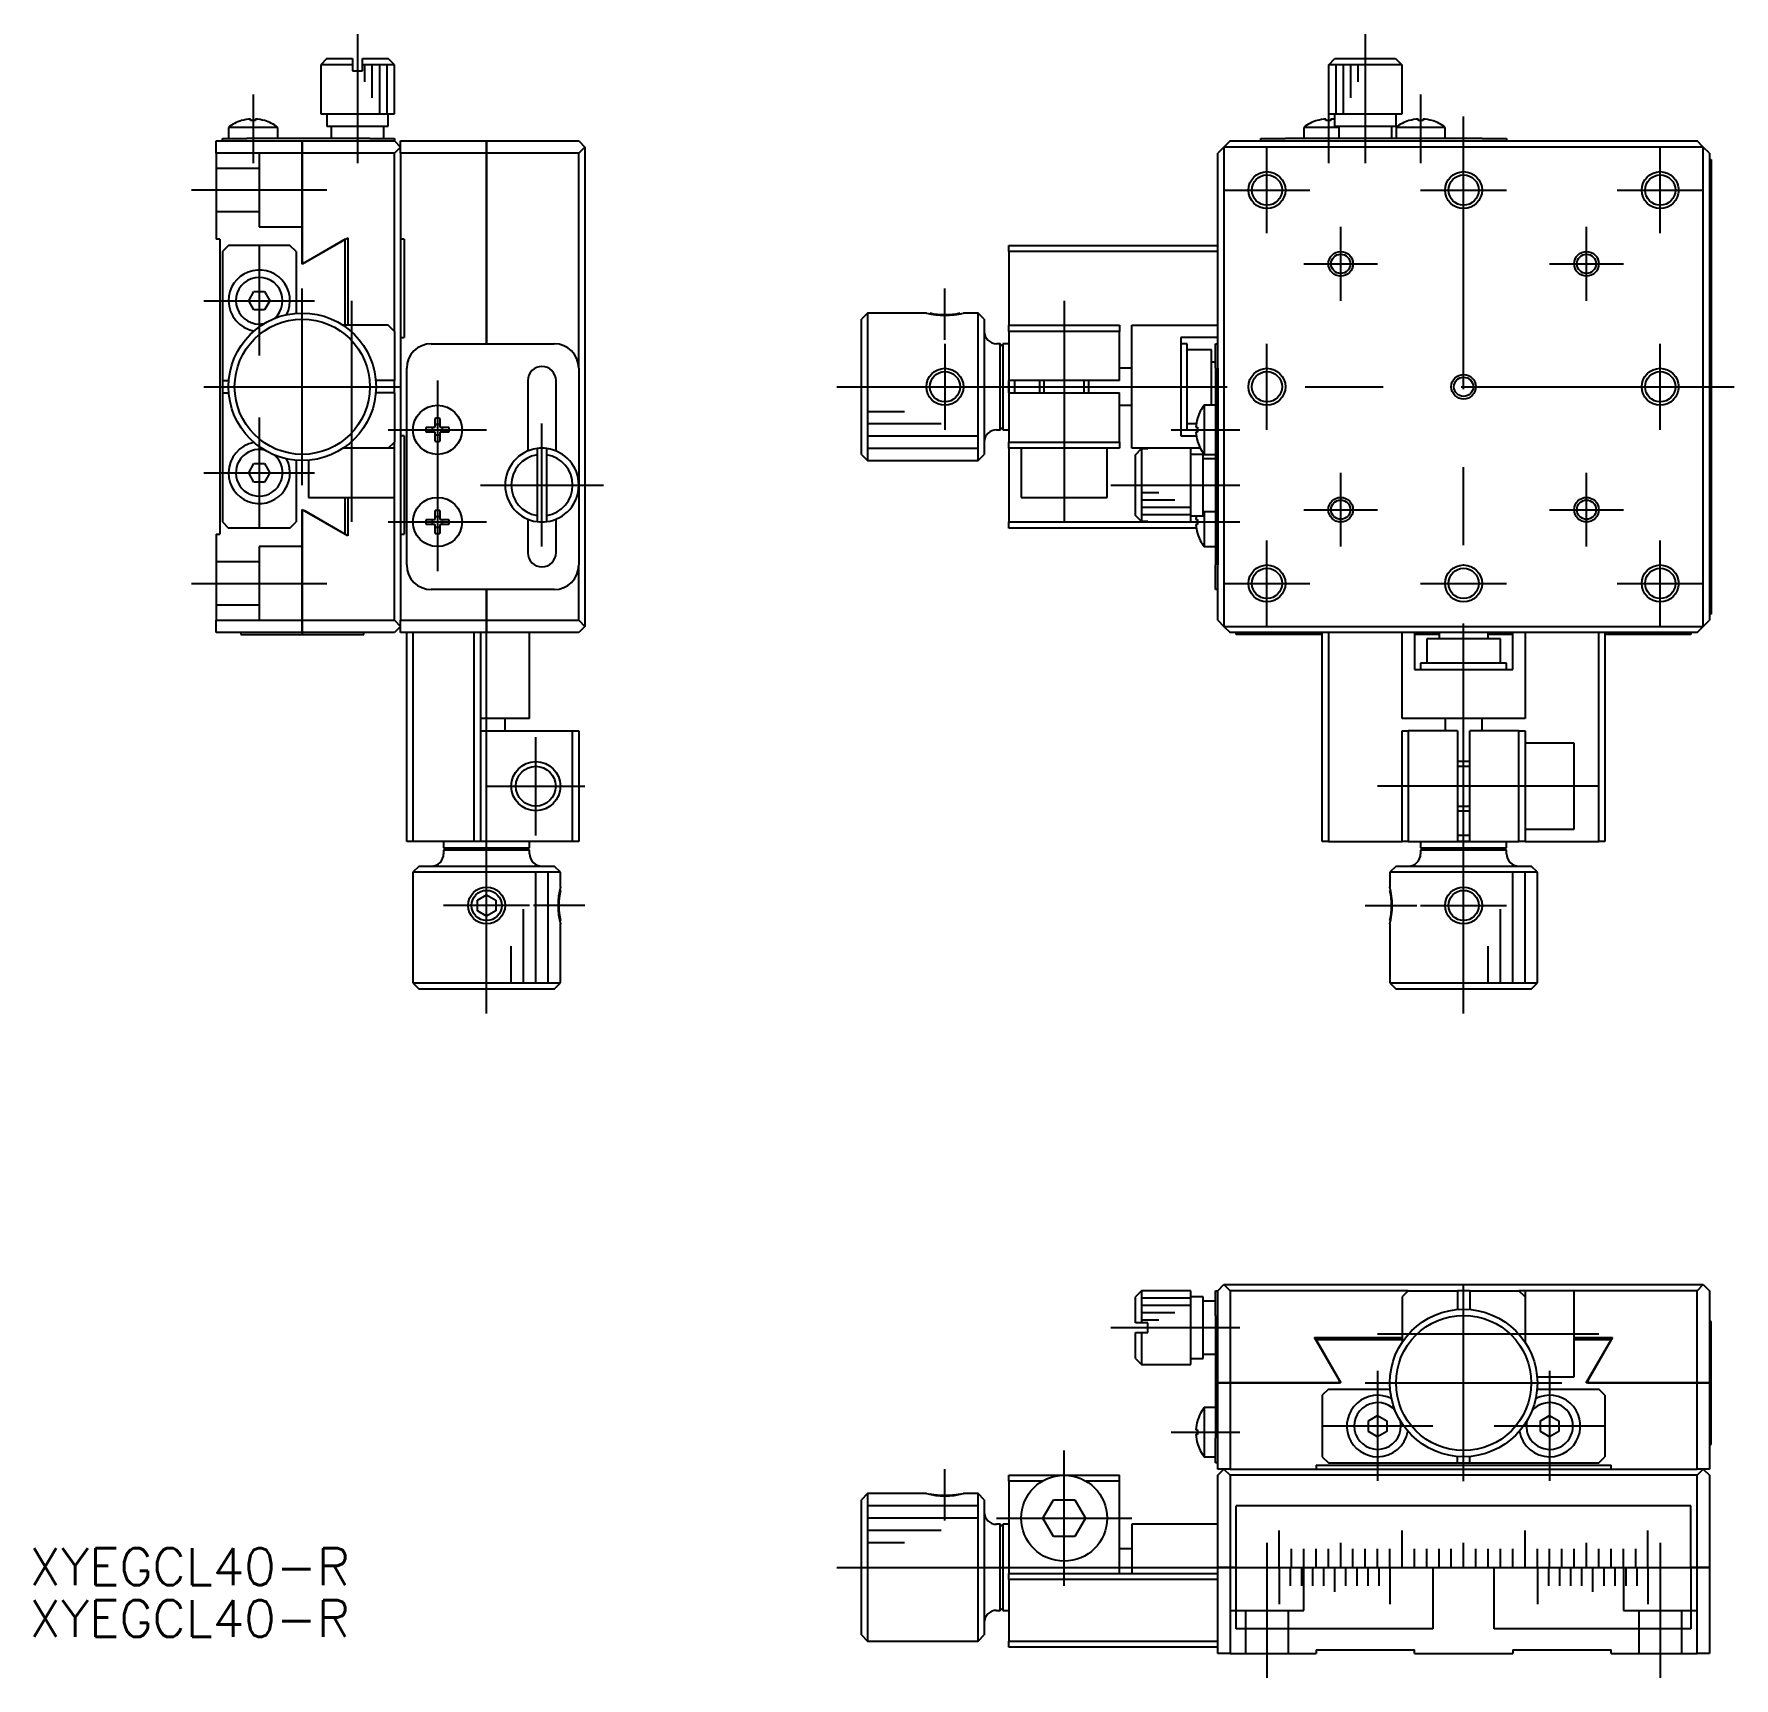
# Model space of a CAD drawing. Header units: millimetres. Extents: x -116 to 197, y -105 to 101.
# Drawn here: x -116.3 to 22, y -105.1 to 28.7 of the extents above; entities that cross this region are included whole.
import ezdxf

# ---------------------------------------------------------------- set-up
doc = ezdxf.new("R2010")
doc.units = ezdxf.units.MM
doc.linetypes.add('CENTER', pattern=[50.8, 31.75, -6.35, 6.35, -6.35])
doc.linetypes.add('DASHED', pattern=[19.05, 12.7, -6.35])
doc.layers.add('CENTER', color=1, linetype='CENTER')
doc.styles.get("Standard").update_dxf_attribs({"font": 'txt.shx', "height": 3, "bigfont": 'bigfont.shx'})

msp = doc.modelspace()

# ---------------------------------------------------------------- linework, layer by layer
at = {"color": 7, "linetype": 'Continuous', "lineweight": -3}
for p, q in [((-92.49, 26.7), (-92.99, 26.2)), ((-92.49, 26.7), (-90.39, 26.7)), ((-90.39, 26.7), (-90.39, 26.2)), ((-89.59, 26.7), (-87.49, 26.7)), ((-89.59, 26.2), (-89.59, 26.7)), ((-86.99, 26.2), (-87.49, 26.7)), ((-10.97, 26.2), (-10.47, 26.7)), ((-10.47, 26.7), (-5.53, 26.7)), ((-5.53, 26.7), (-5.03, 26.2)), ((-92.99, 26.2), (-92.99, 22.2)), ((-90.39, 26.2), (-92.99, 26.2)), ((-90.39, 26.2), (-90.39, 25.7)), ((-90.39, 25.7), (-89.59, 25.7)), ((-86.99, 26.2), (-89.59, 26.2)), ((-89.59, 25.7), (-89.59, 26.2)), ((-89.39, 24.8), (-89.39, 26.2)), ((-88.79, 23.5), (-88.79, 26.2)), ((-88.19, 22.2), (-88.19, 26.2)), ((-87.59, 22.2), (-87.59, 26.2)), ((-86.99, 22.2), (-86.99, 26.2)), ((-11, 25.7), (-11, 22.2)), ((-11, 25.7), (-10.97, 25.7)), ((-5.03, 26.2), (-10.97, 26.2)), ((-10.97, 25.7), (-10.97, 26.2)), ((-10.4, 26.2), (-10.4, 22.2)), ((-9.8, 26.2), (-9.8, 22.2)), ((-9.2, 26.2), (-9.2, 23.5)), ((-8.6, 26.2), (-8.6, 24.8)), ((-5.03, 26.2), (-5.03, 25.7)), ((-5.03, 25.7), (-5, 25.7)), ((-5, 22.2), (-5, 25.7)), ((-92.99, 22.2), (-86.99, 22.2)), ((-92.49, 22.2), (-92.49, 21.2)), ((-87.49, 21.2), (-87.49, 22.2)), ((-11, 22.2), (-5, 22.2)), ((-10.5, 22.2), (-10.5, 21.2)), ((-5.5, 21.2), (-5.5, 22.2)), ((-96.49, 21.1), (-100.49, 21.1)), ((-100.49, 21.1), (-100.49, 20.2)), ((-99.42, 21.66), (-99.44, 21.66)), ((-98.69, 21.66), (-98.69, 21.79)), ((-98.29, 21.66), (-98.69, 21.66)), ((-98.29, 21.79), (-98.29, 21.66)), ((-97.54, 21.66), (-97.56, 21.66)), ((-96.49, 20.2), (-96.49, 21.1)), ((-92.49, 21.2), (-87.49, 21.2)), ((-92.14, 21.2), (-92.14, 20.2)), ((-87.84, 20.2), (-87.84, 21.2)), ((-13, 21.1), (-13, 20.2)), ((-11, 21.1), (-13, 21.1)), ((-11.93, 21.66), (-11.95, 21.66)), ((-11.2, 21.66), (-11.2, 21.79)), ((-10.8, 21.66), (-11.2, 21.66)), ((-10.15, 21.1), (-11, 21.1)), ((-10.8, 21.79), (-10.8, 21.66)), ((-10.5, 21.2), (-5.5, 21.2)), ((-10.15, 21.2), (-10.15, 20.2)), ((-5.85, 20.2), (-5.85, 21.2)), ((-5.5, 21.1), (-5.5, 20.2)), ((-3.5, 21.1), (-5.5, 21.1)), ((-4.43, 21.66), (-4.45, 21.66)), ((-3.7, 21.66), (-3.7, 21.79)), ((-3.3, 21.66), (-3.7, 21.66)), ((-1.5, 21.1), (-3.5, 21.1)), ((-3.3, 21.79), (-3.3, 21.66)), ((-2.55, 21.66), (-2.57, 21.66)), ((-1.5, 20.2), (-1.5, 21.1)), ((-101.49, 20), (-94.49, 20)), ((-101.49, 19), (-101.49, 20)), ((-100.99, 20.2), (-98.99, 20.2)), ((-100.99, 20), (-100.99, 20.2)), ((-88.99, 20.2), (-98.99, 20.2)), ((-94.49, 20), (-86.99, 20)), ((-94.49, 19), (-94.49, 20)), ((-94.49, 20), (-94.49, 19)), ((-88.99, 20.2), (-86.99, 20.2)), ((-86.99, 20.2), (-86.99, 20)), ((-86.99, 20), (-86.49, 19.5)), ((-86.49, 19.5), (-86.99, 19)), ((-86.49, 20), (-79.49, 20)), ((-86.49, 19.5), (-86.49, 20)), ((-86.49, 19), (-86.49, 19.5)), ((-79.49, 20), (-71.99, 20)), ((-79.49, 19), (-79.49, 20)), ((-79.49, 20), (-79.49, 19)), ((-71.99, 20), (-71.49, 19.5)), ((-71.49, 19.5), (-71.99, 19)), ((-71.49, 19.5), (-71.49, -19.5)), ((-19.5, 19.5), (-20, 19)), ((-19, 20), (-19.5, 19.5)), ((-19.5, 19.5), (-19.5, -19.5)), ((19.5, 19.5), (-19.5, 19.5)), ((-19, 20), (19, 20)), ((-16.5, 20.2), (-14.5, 20.2)), ((-16.5, 20), (-16.5, 20.2)), ((1.5, 20.2), (-14.5, 20.2)), ((1.5, 20.2), (3.5, 20.2)), ((3.5, 20.2), (3.5, 20)), ((19.5, 19.5), (19, 20)), ((19.5, -19.5), (19.5, 19.5)), ((20, 19), (19.5, 19.5)), ((-101.49, 19), (-101.49, 12)), ((-94.49, 19), (-101.49, 19)), ((-86.99, 19), (-94.49, 19)), ((-94.49, 19), (-94.49, 10.1)), ((-94.49, 10.1), (-94.49, 19)), ((-86.99, 4.5), (-86.99, 19)), ((-86.49, 19), (-86.49, 12)), ((-79.49, 19), (-86.49, 19)), ((-79.49, 3.5), (-79.49, 19)), ((-79.49, 19), (-79.49, 3.5)), ((-71.99, 19), (-79.49, 19)), ((-71.99, 1.5), (-71.99, 19)), ((-20, 1.5), (-20, 19)), ((20, 19), (20, -19)), ((20, 18.5), (20.15, 18.5)), ((20.15, 18.5), (20.15, -18.5)), ((-101.19, 12), (-101.49, 12)), ((-101.19, 12), (-101.19, -12)), ((-100.49, 11.5), (-100.99, 11)), ((-95.49, 11.5), (-100.49, 11.5)), ((-94.99, 11), (-95.49, 11.5)), ((-90.99, 12), (-94.49, 9.98)), ((-94.29, 10.1), (-90.79, 12.12)), ((-90.99, 5), (-90.99, 12)), ((-90.79, 12.12), (-90.79, 5)), ((-86.49, 12), (-86.49, 4)), ((-86.19, 12), (-86.49, 12)), ((-86.19, 12), (-86.19, 4)), ((-37, 11.5), (-20, 11.5)), ((-37, 11), (-37, 11.5)), ((-100.99, 11), (-100.99, 0.5)), ((-94.99, 11), (-94.99, 5.98)), ((-94.49, 10.1), (-94.29, 10.1)), ((-94.49, 9.98), (-94.49, 10.1)), ((-20, 11), (-37, 11)), ((-37, 11), (-37, 5)), ((-98.85, 7), (-98.42, 7.75)), ((-98.42, 6.25), (-98.85, 7)), ((-98.42, 7.75), (-97.55, 7.75)), ((-97.55, 7.75), (-97.12, 7)), ((-97.12, 7), (-97.55, 6.25)), ((-97.55, 6.25), (-98.42, 6.25)), ((-95.99, 5.81), (-95.99, 5.81)), ((-48.5, 6), (-49, 5.5)), ((-48.5, 6), (-48.5, -6)), ((-43.7, 6), (-48.5, 6)), ((-39.5, 6), (-40.7, 6)), ((-39.5, 0), (-39.5, 6)), ((-39, 5.5), (-39.5, 6)), ((-87.49, 5), (-91.17, 5)), ((-86.99, 4.5), (-87.49, 5)), ((-86.99, 4.5), (-86.99, 0.5)), ((-49, -5.5), (-49, 5.5)), ((-39, 5.5), (-39, 0)), ((-37, 5), (-28, 5)), ((-37, 4.5), (-37, 5)), ((-28, 4.5), (-37, 4.5)), ((-37, 4.5), (-37, 0.5)), ((-28, 5), (-28, 4.5)), ((-28, 0.5), (-28, 4.5)), ((-27, -5), (-27, 5)), ((-27, 5), (-20, 5)), ((-86.49, 4), (-86.49, -4)), ((-86.49, 4), (-86.19, 4)), ((-83.99, 3.5), (-73.99, 3.5)), ((-37.7, 3.5), (-38, 3.5)), ((-37.7, 0), (-37.7, 3.5)), ((-37.5, 3.3), (-37.7, 3.5)), ((-37.5, 3.5), (-37.5, 0)), ((-37, 3.5), (-37.5, 3.5)), ((-23, 4), (-23, 0)), ((-20, 4), (-23, 4)), ((-22.5, 3.5), (-23, 3.5)), ((-22.5, -3.5), (-22.5, 3.5)), ((-20.5, 3), (-22.5, 3)), ((-20.5, -1.5), (-20.5, 3)), ((-20.2, 1.5), (-20.2, 3.5)), ((-20.2, 3.5), (-20, 3.5)), ((-85.99, -14.5), (-85.99, 1.5)), ((-71.99, 1.5), (-71.99, -8)), ((-27, 1.5), (-28, 1.5)), ((-20.2, 2), (-20.5, 2)), ((-20.2, 1.5), (-20.2, -14.5)), ((-20, -14.5), (-20, 1.5)), ((-20, 1.5), (-20, -14.5)), ((-100.99, 0.5), (-100.47, 0.5)), ((-100.99, 0.5), (-100.99, -0.5)), ((-86.99, 0.5), (-88.51, 0.5)), ((-86.99, -0.5), (-86.99, 0.5)), ((-76.14, 0.5), (-76.14, -5.23)), ((-73.84, -5.23), (-73.84, 0.5)), ((-28, 0.5), (-37, 0.5)), ((-37, 0), (-37, 0.5)), ((-37, 0.5), (-37, 0)), ((-36.5, -0.5), (-36.5, 0.5)), ((-34.5, 0.5), (-34.5, -0.5)), ((-30.5, -0.5), (-30.5, 0.5)), ((-100.99, -0.5), (-100.99, -11)), ((-100.99, -0.5), (-100.47, -0.5)), ((-86.99, -0.5), (-88.51, -0.5)), ((-86.99, -0.5), (-86.99, -4.5)), ((-39.5, -6), (-39.5, 0)), ((-39, 0), (-39, -5.5)), ((-37.7, -3.5), (-37.7, 0)), ((-37.5, 0), (-37.5, -3.5)), ((-37, 0), (-37, -0.5)), ((-37, -0.5), (-37, 0)), ((-37, -0.5), (-28, -0.5)), ((-37, -0.5), (-37, -4.5)), ((-28, -4.5), (-28, -0.5)), ((-23, 0), (-23, -4)), ((-83.69, -3.3), (-83.69, -2.57)), ((-83.29, -2.57), (-83.29, -3.3)), ((-48.5, -2), (-45.5, -2)), ((-28, -1.5), (-27, -1.5)), ((-21.66, -2.55), (-21.66, -2.57)), ((-21.1, -1.5), (-21.1, -3.5)), ((-20.2, -1.5), (-21.1, -1.5)), ((-86.49, -4), (-86.49, -12)), ((-86.19, -4), (-86.49, -4)), ((-86.19, -4), (-86.19, -12)), ((-84.42, -3.3), (-83.69, -3.3)), ((-83.69, -3.7), (-84.42, -3.7)), ((-83.69, -4.43), (-83.69, -3.7)), ((-83.29, -3.3), (-82.56, -3.3)), ((-83.29, -3.7), (-83.29, -4.43)), ((-82.56, -3.7), (-83.29, -3.7)), ((-48.5, -3), (-42.5, -3)), ((-48.5, -4), (-39.5, -4)), ((-38, -3.5), (-37.7, -3.5)), ((-37.7, -3.5), (-37.5, -3.3)), ((-37.5, -3.5), (-37, -3.5)), ((-23, -3.5), (-22.5, -3.5)), ((-23, -4), (-21.75, -4)), ((-22.5, -3), (-21.75, -3)), ((-21.79, -3.3), (-21.66, -3.3)), ((-21.66, -3.7), (-21.79, -3.7)), ((-21.66, -3.3), (-21.66, -3.7)), ((-21.1, -3.5), (-21.1, -5.5)), ((-87.49, -5), (-91.17, -5)), ((-87.49, -5), (-86.99, -4.5)), ((-86.99, -5), (-87.49, -5)), ((-86.99, -5), (-86.99, -4.5)), ((-86.99, -9), (-86.99, -5)), ((-75.39, -5.03), (-75.39, -5.53)), ((-75.39, -5.53), (-75.39, -10.47)), ((-74.59, -5.53), (-74.59, -5.03)), ((-74.59, -10.47), (-74.59, -5.53)), ((-49, -5.5), (-48.5, -6)), ((-48.5, -5), (-39.5, -5)), ((-39.5, -6), (-39, -5.5)), ((-37, -4.5), (-28, -4.5)), ((-37, -5), (-37, -4.5)), ((-37, -5), (-37, -11)), ((-34.3, -5), (-37, -5)), ((-36, -5), (-36, -9)), ((-32.5, -5), (-34.3, -5)), ((-30.7, -5), (-32.5, -5)), ((-28, -5), (-30.7, -5)), ((-29, -9), (-29, -5)), ((-28, -4.5), (-28, -5)), ((-25.7, -5), (-27, -5)), ((-26.7, -5.53), (-26.2, -5.03)), ((-26.7, -10.47), (-26.7, -5.53)), ((-26.2, -5.03), (-26.2, -10.97)), ((-26.2, -5.03), (-25.7, -5.03)), ((-22.2, -5), (-25.7, -5)), ((-25.7, -5.03), (-25.7, -5)), ((-22.2, -11), (-22.2, -5)), ((-21.43, -5), (-22.2, -5)), ((-21.2, -5.5), (-22.2, -5.5)), ((-21.66, -4.43), (-21.66, -4.45)), ((-21.2, -10.5), (-21.2, -5.5)), ((-21.1, -5.5), (-20.2, -5.5)), ((-98.85, -7), (-98.42, -6.25)), ((-98.42, -6.25), (-97.55, -6.25)), ((-97.55, -6.25), (-97.12, -7)), ((-94.99, -5.98), (-94.99, -11)), ((-93.99, -5.98), (-93.99, -9)), ((-48.5, -6), (-39.5, -6)), ((-20.2, -5.85), (-21.2, -5.85)), ((-98.42, -7.75), (-98.85, -7)), ((-97.55, -7.75), (-98.42, -7.75)), ((-97.12, -7), (-97.55, -7.75)), ((-71.99, -8), (-71.99, -14.5)), ((-93.99, -9), (-86.99, -9)), ((-90.99, -12), (-90.99, -9)), ((-90.79, -9), (-90.79, -12.12)), ((-86.99, -19), (-86.99, -9)), ((-36, -9), (-32.5, -9)), ((-32.5, -9), (-29, -9)), ((-26.2, -8.6), (-24.8, -8.6)), ((-26.2, -9.2), (-23.5, -9.2)), ((-100.99, -11), (-100.49, -11.5)), ((-95.49, -11.5), (-94.99, -11)), ((-94.49, -9.98), (-90.99, -12)), ((-94.49, -10.1), (-94.49, -9.98)), ((-94.49, -10.1), (-94.49, -19)), ((-94.49, -19), (-94.49, -10.1)), ((-94.29, -10.1), (-94.49, -10.1)), ((-90.79, -12.12), (-94.29, -10.1)), ((-84.42, -10.8), (-83.69, -10.8)), ((-83.69, -10.8), (-83.69, -10.07)), ((-83.29, -10.07), (-83.29, -10.8)), ((-83.29, -10.8), (-82.56, -10.8)), ((-76.14, -10.77), (-76.14, -13.5)), ((-75.39, -10.47), (-75.39, -10.97)), ((-74.59, -10.97), (-74.59, -10.47)), ((-73.84, -13.5), (-73.84, -10.77)), ((-37, -11), (-25.7, -11)), ((-37, -11.5), (-37, -11)), ((-26.2, -10.97), (-26.7, -10.47)), ((-26.2, -9.8), (-22.2, -9.8)), ((-26.2, -10.4), (-22.2, -10.4)), ((-25.7, -10.97), (-26.2, -10.97)), ((-25.7, -11), (-25.7, -10.97)), ((-25.7, -11), (-22.2, -11)), ((-22.2, -10.5), (-21.2, -10.5)), ((-22.2, -11), (-21.66, -11)), ((-21.79, -10.8), (-21.66, -10.8)), ((-21.66, -10.8), (-21.66, -11.2)), ((-21.2, -10.15), (-20.2, -10.15)), ((-21.1, -10.15), (-21.1, -11)), ((-21.1, -11), (-21.1, -13)), ((-101.49, -12), (-101.49, -19)), ((-101.49, -12), (-101.19, -12)), ((-95.49, -11.5), (-100.49, -11.5)), ((-86.49, -12), (-86.49, -19)), ((-86.49, -12), (-86.19, -12)), ((-83.69, -11.2), (-84.42, -11.2)), ((-83.69, -11.93), (-83.69, -11.2)), ((-83.29, -11.2), (-83.29, -11.93)), ((-82.56, -11.2), (-83.29, -11.2)), ((-21.75, -11.5), (-37, -11.5)), ((-21.66, -11.2), (-21.79, -11.2)), ((-21.66, -11.93), (-21.66, -11.95)), ((-21.1, -13), (-20.2, -13)), ((-71.99, -19), (-71.99, -14.5)), ((-20.2, -16.5), (-20.2, -14.5)), ((-20, -19), (-20, -14.5)), ((-73.99, -16.5), (-83.99, -16.5)), ((-79.49, -16.5), (-79.49, -19)), ((-79.49, -19), (-79.49, -16.5)), ((-20, -16.5), (-20.2, -16.5)), ((-101.49, -20), (-101.49, -19)), ((-101.49, -19), (-94.49, -19)), ((-94.49, -19), (-86.99, -19)), ((-94.49, -20), (-94.49, -19)), ((-94.49, -19), (-94.49, -20)), ((-86.99, -19), (-86.49, -19.5)), ((-86.49, -19), (-79.49, -19)), ((-86.49, -19.5), (-86.49, -19)), ((-79.49, -19), (-71.99, -19)), ((-79.49, -20), (-79.49, -19)), ((-79.49, -19), (-79.49, -20)), ((-71.99, -19), (-71.49, -19.5)), ((-20, -19), (-19.5, -19.5)), ((19.5, -19.5), (20, -19)), ((20.15, -18.5), (20, -18.5)), ((-94.49, -20), (-101.49, -20)), ((-99.49, -20), (-99.49, -20.15)), ((-99.49, -20.15), (-94.49, -20.15)), ((-86.99, -20), (-94.49, -20)), ((-94.49, -20), (-94.49, -20.15)), ((-94.49, -20), (-94.49, -20.15)), ((-94.49, -20.15), (-89.49, -20.15)), ((-89.49, -20.15), (-89.49, -20)), ((-86.49, -19.5), (-86.99, -20)), ((-86.49, -20), (-86.49, -19.5)), ((-79.49, -20), (-86.49, -20)), ((-85.99, -37), (-85.99, -20)), ((-85.49, -20), (-85.49, -37)), ((-80.49, -37), (-80.49, -20)), ((-79.99, -20), (-79.99, -37)), ((-71.99, -20), (-79.49, -20)), ((-75.99, -27), (-75.99, -20)), ((-71.49, -19.5), (-71.99, -20)), ((-19.5, -19.5), (19.5, -19.5)), ((-19.5, -19.5), (-19, -20)), ((19, -20), (-19, -20)), ((-18.5, -20.15), (-18.5, -20)), ((-11.5, -20.15), (-18.5, -20.15)), ((-11.5, -37), (-11.5, -20)), ((-11, -20), (-11, -37)), ((-5, -27), (-5, -20)), ((-4, -20), (-4, -23)), ((-2, -20.15), (-4, -20.15)), ((3, -20.5), (-3, -20.5)), ((-3, -20.5), (-3, -22.5)), ((-2, -20), (-2, -20.5)), ((2, -20.5), (2, -20)), ((4, -20.15), (2, -20.15)), ((3, -22.5), (3, -20.5)), ((4, -23), (4, -20)), ((5, -20), (5, -27)), ((11, -37), (11, -20)), ((11.5, -20), (11.5, -37)), ((18.5, -20.15), (11.5, -20.15)), ((18.5, -20), (18.5, -20.15)), ((19, -20), (19.5, -19.5)), ((-4, -23), (0, -23)), ((3.5, -22.5), (-3.5, -22.5)), ((-3.5, -22.5), (-3.5, -23)), ((0, -23), (4, -23)), ((3.5, -23), (3.5, -22.5)), ((-75.99, -27), (-79.99, -27)), ((-77.99, -28), (-77.99, -27)), ((5, -27), (-5, -27)), ((-1.5, -27), (-1.5, -28)), ((1.5, -28), (1.5, -27)), ((-79.99, -28), (-72.49, -28)), ((-72.49, -37), (-72.49, -28)), ((-72.49, -28), (-71.99, -28)), ((-71.99, -28), (-71.99, -37)), ((-5, -37), (-5, -28)), ((-5, -28), (-4.5, -28)), ((-4.5, -28), (-4.5, -37)), ((-0.5, -28), (-4.5, -28)), ((-0.5, -28), (-0.5, -37)), ((0.5, -37), (0.5, -28)), ((4.5, -28), (0.5, -28)), ((4.5, -37), (4.5, -28)), ((4.5, -28), (5, -28)), ((5, -28), (5, -30.7)), ((9, -29), (5, -29)), ((9, -32.5), (9, -29)), ((0.5, -30.5), (-0.5, -30.5)), ((5, -30.7), (5, -32.5)), ((5, -32.5), (5, -34.3)), ((9, -36), (9, -32.5)), ((-0.5, -34.5), (0.5, -34.5)), ((5, -34.3), (5, -37)), ((-85.49, -37), (-85.99, -37)), ((-80.49, -37), (-85.49, -37)), ((-82.99, -37), (-82.99, -37.5)), ((-79.99, -37), (-80.49, -37)), ((-72.49, -37), (-79.99, -37)), ((-75.99, -37.5), (-75.99, -37)), ((-71.99, -37), (-72.49, -37)), ((-11, -37), (-11.5, -37)), ((-11, -37), (-5, -37)), ((-4.5, -37), (-5, -37)), ((-4.5, -37), (-0.5, -37)), ((-3.5, -37), (-3.5, -37.5)), ((0.5, -36.5), (-0.5, -36.5)), ((0, -37), (-0.5, -37)), ((-0.5, -37), (0, -37)), ((0, -37), (0.5, -37)), ((0.5, -37), (0, -37)), ((0.5, -37), (4.5, -37)), ((3.5, -37.5), (3.5, -37)), ((5, -37), (4.5, -37)), ((5, -36), (9, -36)), ((5, -37), (11, -37)), ((11.5, -37), (11, -37)), ((-82.99, -37.5), (-75.99, -37.5)), ((-82.79, -37.5), (-82.99, -37.7)), ((-75.99, -37.7), (-82.99, -37.7)), ((-82.99, -37.7), (-82.99, -38)), ((-82.79, -37.5), (-76.19, -37.5)), ((-75.99, -37.7), (-76.19, -37.5)), ((-75.99, -38), (-75.99, -37.7)), ((-3.5, -37.5), (0, -37.5)), ((-3.3, -37.5), (-3.5, -37.7)), ((0, -37.7), (-3.5, -37.7)), ((-3.5, -37.7), (-3.5, -38)), ((0, -37.5), (3.5, -37.5)), ((3.5, -37.7), (0, -37.7)), ((3.5, -37.7), (3.3, -37.5)), ((3.5, -38), (3.5, -37.7)), ((-84.99, -39), (-85.49, -39.5)), ((-85.49, -39.5), (-85.49, -48.5)), ((-73.49, -39.5), (-85.49, -39.5)), ((-84.99, -39), (-73.99, -39)), ((-75.49, -48.5), (-75.49, -39.5)), ((-74.49, -48.5), (-74.49, -39.5)), ((-73.49, -39.5), (-73.99, -39)), ((-73.49, -40.7), (-73.49, -39.5)), ((-5.5, -39), (-6, -39.5)), ((0, -39.5), (-6, -39.5)), ((-6, -39.5), (-6, -40.7)), ((-5.5, -39), (0, -39)), ((0, -39), (5.5, -39)), ((6, -39.5), (0, -39.5)), ((4, -48.5), (4, -39.5)), ((5, -48.5), (5, -39.5)), ((6, -39.5), (5.5, -39)), ((6, -48.5), (6, -39.5)), ((-80.24, -41.77), (-79.49, -41.33)), ((-79.49, -41.33), (-78.74, -41.77)), ((-80.24, -42.63), (-80.24, -41.77)), ((-79.49, -43.07), (-80.24, -42.63)), ((-78.74, -42.63), (-79.49, -43.07)), ((-78.74, -41.77), (-78.74, -42.63)), ((-76.49, -48.5), (-76.49, -42.5)), ((3, -48.5), (3, -42.5)), ((-73.49, -48.5), (-73.49, -43.7)), ((-6, -43.7), (-6, -48.5)), ((-77.49, -48.5), (-77.49, -45.5)), ((2, -48.5), (2, -45.5)), ((-85.49, -48.5), (-73.49, -48.5)), ((-85.49, -48.5), (-84.99, -49)), ((-73.99, -49), (-84.99, -49)), ((-73.99, -49), (-73.49, -48.5)), ((-6, -48.5), (6, -48.5)), ((-6, -48.5), (-5.5, -49)), ((5.5, -49), (-5.5, -49)), ((5.5, -49), (6, -48.5)), ((-20, -73.55), (-19.5, -73.05)), ((-19.5, -73.05), (19.5, -73.05)), ((-19.5, -73.05), (-19, -73.55)), ((19, -73.55), (19.5, -73.05)), ((19.5, -73.05), (20, -73.55)), ((-26.2, -73.55), (-26.7, -74.05)), ((-26.7, -76.15), (-26.7, -74.05)), ((-26.2, -73.55), (-26.2, -76.15)), ((-22.2, -73.55), (-26.2, -73.55)), ((-22.2, -74.15), (-26.2, -74.15)), ((-22.2, -79.55), (-22.2, -73.55)), ((-21.2, -74.05), (-22.2, -74.05)), ((-21.2, -79.05), (-21.2, -74.05)), ((-20.2, -74.4), (-21.2, -74.4)), ((-20.2, -75.55), (-20.2, -73.55)), ((-20.2, -73.55), (-20, -73.55)), ((-20, -81.05), (-20, -73.55)), ((-4.5, -73.55), (-19, -73.55)), ((-19, -73.55), (-19, -81.05)), ((-4.5, -73.55), (-5, -74.05)), ((-5, -74.05), (-5, -77.74)), ((-4.5, -73.55), (-0.5, -73.55)), ((0.5, -73.55), (-0.5, -73.55)), ((-0.5, -73.55), (-0.5, -75.07)), ((0.5, -73.55), (0.5, -75.07)), ((0.5, -73.55), (4.5, -73.55)), ((5, -73.55), (4.5, -73.55)), ((5, -74.05), (4.5, -73.55)), ((9, -73.55), (5, -73.55)), ((5, -73.55), (5, -74.05)), ((5, -74.05), (5, -77.74)), ((19, -73.55), (9, -73.55)), ((9, -80.55), (9, -73.55)), ((19, -81.05), (19, -73.55)), ((20, -73.55), (20, -81.05)), ((-22.2, -74.75), (-26.2, -74.75)), ((-23.5, -75.35), (-26.2, -75.35)), ((-24.8, -75.95), (-26.2, -75.95)), ((-20.2, -75.55), (-20.2, -85.55)), ((20.15, -76.05), (20, -76.05)), ((20.15, -81.05), (20.15, -76.05)), ((-26.2, -76.15), (-26.7, -76.15)), ((-26.7, -79.05), (-26.7, -76.95)), ((-26.7, -76.95), (-26.2, -76.95)), ((-25.7, -76.15), (-26.2, -76.15)), ((-26.2, -76.95), (-26.2, -79.55)), ((-26.2, -76.95), (-25.7, -76.95)), ((-25.7, -76.95), (-25.7, -76.15)), ((-10.1, -80.85), (-12.12, -77.35)), ((-12.12, -77.35), (-5, -77.35)), ((9, -77.35), (12.12, -77.35)), ((12.12, -77.35), (10.1, -80.85)), ((-21.2, -78.7), (-20.2, -78.7)), ((-5, -77.55), (-12, -77.55)), ((-12, -77.55), (-9.98, -81.05)), ((12, -77.55), (9, -77.55)), ((9.98, -81.05), (12, -77.55)), ((-26.7, -79.05), (-26.2, -79.55)), ((-26.2, -79.55), (-22.2, -79.55)), ((-22.2, -79.05), (-21.2, -79.05)), ((-20, -88.05), (-20, -81.05)), ((-19, -81.05), (-20, -81.05)), ((-20, -81.05), (-19, -81.05)), ((-19, -81.05), (-10.1, -81.05)), ((-10.1, -81.05), (-19, -81.05)), ((-19, -81.05), (-19, -88.05)), ((-11, -81.55), (-11.5, -82.05)), ((-11, -81.55), (-5.98, -81.55)), ((-10.1, -81.05), (-10.1, -80.85)), ((-9.98, -81.05), (-10.1, -81.05)), ((5.98, -80.55), (9, -80.55)), ((5.98, -81.55), (11, -81.55)), ((10.1, -81.05), (9.98, -81.05)), ((10.1, -80.85), (10.1, -81.05)), ((10.1, -81.05), (19, -81.05)), ((19, -81.05), (10.1, -81.05)), ((11.5, -82.05), (11, -81.55)), ((19, -88.05), (19, -81.05)), ((20, -81.05), (19, -81.05)), ((19, -81.05), (20, -81.05)), ((20, -81.05), (20, -88.05)), ((20, -81.05), (20.15, -81.05)), ((20, -81.05), (20.15, -81.05)), ((20.15, -86.05), (20.15, -81.05)), ((-11.5, -82.05), (-11.5, -87.05)), ((11.5, -82.05), (11.5, -87.05)), ((-21.66, -84.1), (-21.66, -84.12)), ((-21.1, -83.05), (-21.1, -87.05)), ((-20.2, -83.05), (-21.1, -83.05)), ((-7.75, -84.12), (-7, -83.69)), ((-7.75, -84.99), (-7.75, -84.12)), ((-7, -83.69), (-6.25, -84.12)), ((-6.25, -84.12), (-6.25, -84.99)), ((6.25, -84.12), (7, -83.69)), ((6.25, -84.99), (6.25, -84.12)), ((7, -83.69), (7.75, -84.12)), ((7.75, -84.12), (7.75, -84.99)), ((-21.79, -84.85), (-21.66, -84.85)), ((-21.66, -85.25), (-21.79, -85.25)), ((-21.66, -84.85), (-21.66, -85.25)), ((-20.2, -87.55), (-20.2, -85.55)), ((-7, -85.42), (-7.75, -84.99)), ((-6.25, -84.99), (-7, -85.42)), ((7, -85.42), (6.25, -84.99)), ((7.75, -84.99), (7, -85.42)), ((-21.66, -85.98), (-21.66, -86)), ((-21.1, -87.05), (-20.2, -87.05)), ((-11.5, -87.05), (-11, -87.55)), ((-0.5, -87.55), (-0.5, -87.03)), ((0.5, -87.55), (0.5, -87.03)), ((11, -87.55), (11.5, -87.05)), ((20, -86.05), (20.15, -86.05)), ((-20, -87.55), (-20.2, -87.55)), ((-20, -88.55), (-19.5, -88.05)), ((-19.5, -88.05), (-20, -88.05)), ((-19.5, -88.05), (-19, -88.55)), ((-19, -88.05), (-19.5, -88.05)), ((-19, -88.05), (-12, -88.05)), ((-12, -87.75), (12, -87.75)), ((-12, -87.75), (-12, -88.05)), ((-12, -88.05), (12, -88.05)), ((-11, -87.55), (-0.5, -87.55)), ((-0.5, -87.55), (0.5, -87.55)), ((0.5, -87.55), (11, -87.55)), ((12, -88.05), (12, -87.75)), ((12, -88.05), (19, -88.05)), ((19, -88.55), (19.5, -88.05)), ((19.5, -88.05), (19, -88.05)), ((19.5, -88.05), (20, -88.55)), ((20, -88.05), (19.5, -88.05)), ((-37, -89.05), (-37, -88.55)), ((-37, -88.55), (-32.5, -88.55)), ((-37, -89.05), (-37, -96.55)), ((-34.3, -89.05), (-37, -89.05)), ((-32.5, -88.55), (-28, -88.55)), ((-28, -89.05), (-30.7, -89.05)), ((-28, -96.55), (-28, -88.55)), ((-20, -96.05), (-20, -88.55)), ((19, -88.55), (-19, -88.55)), ((-19, -88.55), (-19, -96.05)), ((19, -96.05), (19, -88.55)), ((20, -88.55), (20, -96.05)), ((-48.5, -90.05), (-49, -90.55)), ((-49, -101.55), (-49, -90.55)), ((-48.5, -90.05), (-48.5, -102.05)), ((-43.7, -90.05), (-48.5, -90.05)), ((-39.5, -91.05), (-48.5, -91.05)), ((-39.5, -90.05), (-40.7, -90.05)), ((-39.5, -102.05), (-39.5, -90.05)), ((-39, -90.55), (-39.5, -90.05)), ((-39, -90.55), (-39, -101.55)), ((-34.23, -92.05), (-33.37, -90.55)), ((-33.37, -90.55), (-31.63, -90.55)), ((-31.63, -90.55), (-30.77, -92.05)), ((18.5, -91.05), (-18.5, -91.05)), ((-18.5, -96.05), (-18.5, -91.05)), ((18.5, -96.05), (18.5, -91.05)), ((-39.5, -92.05), (-48.5, -92.05)), ((-37.7, -92.55), (-38, -92.55)), ((-37.7, -99.55), (-37.7, -92.55)), ((-37.5, -92.75), (-37.7, -92.55)), ((-37.5, -92.55), (-37.5, -99.55)), ((-37, -92.55), (-37.5, -92.55)), ((-33.37, -93.55), (-34.23, -92.05)), ((-30.77, -92.05), (-31.63, -93.55)), ((-20, -92.55), (-27, -92.55)), ((-27, -92.55), (-27, -96.55)), ((-42.5, -93.05), (-48.5, -93.05)), ((-45.5, -94.05), (-48.5, -94.05)), ((-37.5, -92.75), (-37.5, -99.35)), ((-31.63, -93.55), (-33.37, -93.55)), ((-15, -94.05), (-15, -93.05)), ((-15, -94.55), (-15, -94.05)), ((-10, -94.55), (-10, -94.05)), ((-5, -94.05), (-5, -93.05)), ((-5, -94.55), (-5, -94.05)), ((0, -94.55), (0, -94.05)), ((5, -94.05), (5, -93.05)), ((5, -94.55), (5, -94.05)), ((10, -94.55), (10, -94.05)), ((15, -94.05), (15, -93.05)), ((15, -94.55), (15, -94.05)), ((-27, -94.55), (-28, -94.55)), ((-15, -96.05), (-15, -94.55)), ((-14, -96.05), (-14, -94.55)), ((-13, -96.05), (-13, -94.55)), ((-12, -96.05), (-12, -94.55)), ((-11, -96.05), (-11, -94.55)), ((-10, -96.05), (-10, -94.55)), ((-9, -96.05), (-9, -94.55)), ((-8, -96.05), (-8, -94.55)), ((-7, -96.05), (-7, -94.55)), ((-6, -96.05), (-6, -94.55)), ((-5, -96.05), (-5, -94.55)), ((-4, -96.05), (-4, -94.55)), ((-3, -96.05), (-3, -94.55)), ((-2, -96.05), (-2, -94.55)), ((-1, -96.05), (-1, -94.55)), ((0, -96.05), (0, -94.55)), ((1, -96.05), (1, -94.55)), ((2, -96.05), (2, -94.55)), ((3, -96.05), (3, -94.55)), ((4, -96.05), (4, -94.55)), ((5, -96.05), (5, -94.55)), ((6, -96.05), (6, -94.55)), ((7, -96.05), (7, -94.55)), ((8, -96.05), (8, -94.55)), ((9, -96.05), (9, -94.55)), ((10, -96.05), (10, -94.55)), ((11, -96.05), (11, -94.55)), ((12, -96.05), (12, -94.55)), ((13, -96.05), (13, -94.55)), ((14, -96.05), (14, -94.55)), ((15, -96.05), (15, -94.55)), ((-37, -96.55), (-20, -96.55)), ((-37, -97.05), (-37, -96.55)), ((-20, -103.05), (-20, -96.05)), ((-19, -96.05), (-20, -96.05)), ((-20, -96.05), (-19, -96.05)), ((-19, -96.05), (-19, -103.05)), ((-19, -96.05), (-18.51, -96.05)), ((-18.51, -96.05), (-19, -96.05)), ((-18.5, -101.05), (-18.5, -96.05)), ((-18.5, -96.05), (-15.01, -96.05)), ((-18.5, -96.05), (-15.01, -96.05)), ((-15.01, -96.05), (-15, -96.05)), ((-15.01, -96.05), (-15, -96.05)), ((-15, -96.05), (-15, -97.55)), ((-15, -96.05), (-14.99, -96.05)), ((-15, -96.05), (-14.99, -96.05)), ((-14.99, -96.05), (-14.11, -96.05)), ((-14.99, -96.05), (-14.1, -96.05)), ((-14.11, -96.05), (-14.1, -96.05)), ((-14.1, -96.05), (-14.1, -97.55)), ((-14.1, -96.05), (-14.09, -96.05)), ((-14.1, -96.05), (-14.01, -96.05)), ((-14.09, -96.05), (-14, -96.05)), ((-14.01, -96.05), (-14, -96.05)), ((-14, -96.05), (-13.21, -96.05)), ((-14, -96.05), (-13.99, -96.05)), ((-13.99, -96.05), (-13.2, -96.05)), ((-13.21, -96.05), (-13.2, -96.05)), ((-13.2, -96.05), (-13.2, -97.55)), ((-13.2, -96.05), (-13.19, -96.05)), ((-13.2, -96.05), (-13.01, -96.05)), ((-13.19, -96.05), (-13, -96.05)), ((-13.01, -96.05), (-13, -96.05)), ((-13, -96.05), (-12.31, -96.05)), ((-13, -96.05), (-12.99, -96.05)), ((-12.99, -96.05), (-12.3, -96.05)), ((-12.31, -96.05), (-12.3, -96.05)), ((-12.3, -96.05), (-12.3, -97.55)), ((-12.3, -96.05), (-12.29, -96.05)), ((-12.3, -96.05), (-12.01, -96.05)), ((-12.29, -96.05), (-12, -96.05)), ((-12.01, -96.05), (-12, -96.05)), ((-12, -96.05), (-11.41, -96.05)), ((-12, -96.05), (-11.99, -96.05)), ((-11.99, -96.05), (-11.4, -96.05)), ((-11.41, -96.05), (-11.4, -96.05)), ((-11.4, -96.05), (-11.4, -97.55)), ((-11.4, -96.05), (-11.39, -96.05)), ((-11.4, -96.05), (-11.01, -96.05)), ((-11.39, -96.05), (-11, -96.05)), ((-11.01, -96.05), (-11, -96.05)), ((-11, -96.05), (-10.51, -96.05)), ((-11, -96.05), (-10.99, -96.05)), ((-10.99, -96.05), (-10.5, -96.05)), ((-10.51, -96.05), (-10.5, -96.05)), ((-10.5, -96.05), (-10.5, -97.55)), ((-10.5, -96.05), (-10.49, -96.05)), ((-10.5, -96.05), (-10.01, -96.05)), ((-10.49, -96.05), (-10, -96.05)), ((-10.01, -96.05), (-10, -96.05)), ((-10, -96.05), (-9.61, -96.05)), ((-10, -96.05), (-9.99, -96.05)), ((-9.99, -96.05), (-9.6, -96.05)), ((-9.61, -96.05), (-9.6, -96.05)), ((-9.6, -96.05), (-9.6, -97.55)), ((-9.6, -96.05), (-9.59, -96.05)), ((-9.6, -96.05), (-9.01, -96.05)), ((-9.59, -96.05), (-9, -96.05)), ((-9.01, -96.05), (-9, -96.05)), ((-9, -96.05), (-8.71, -96.05)), ((-9, -96.05), (-8.99, -96.05)), ((-8.99, -96.05), (-8.7, -96.05)), ((-8.71, -96.05), (-8.7, -96.05)), ((-8.7, -96.05), (-8.01, -96.05)), ((-8.7, -96.05), (-8.7, -97.55)), ((-8.7, -96.05), (-8.69, -96.05)), ((-8.69, -96.05), (-8, -96.05)), ((-8.01, -96.05), (-8, -96.05)), ((-8, -96.05), (-7.81, -96.05)), ((-8, -96.05), (-7.99, -96.05)), ((-7.99, -96.05), (-7.8, -96.05)), ((-7.81, -96.05), (-7.8, -96.05)), ((-7.8, -96.05), (-7.8, -97.55)), ((-7.8, -96.05), (-7.79, -96.05)), ((-7.8, -96.05), (-7.01, -96.05)), ((-7.79, -96.05), (-7, -96.05)), ((-7.01, -96.05), (-7, -96.05)), ((-7, -96.05), (-6.91, -96.05)), ((-7, -96.05), (-6.99, -96.05)), ((-6.99, -96.05), (-6.9, -96.05)), ((-6.91, -96.05), (-6.9, -96.05)), ((-6.9, -96.05), (-6.9, -97.55)), ((-6.9, -96.05), (-6.89, -96.05)), ((-6.9, -96.05), (-6.01, -96.05)), ((-6.89, -96.05), (-6.01, -96.05)), ((-6.01, -96.05), (-6, -96.05)), ((-6.01, -96.05), (-6, -96.05)), ((-6, -96.05), (-6, -97.55)), ((-6, -96.05), (-5.99, -96.05)), ((-6, -96.05), (-5.99, -96.05)), ((-5.99, -96.05), (-5, -96.05)), ((-5.99, -96.05), (-5.01, -96.05)), ((-5.01, -96.05), (-5, -96.05)), ((-5, -96.05), (-4, -96.05)), ((-5, -96.05), (-4.99, -96.05)), ((-4.99, -96.05), (-4.01, -96.05)), ((-4.01, -96.05), (-4, -96.05)), ((-4, -96.05), (-3, -96.05)), ((-4, -96.05), (-3.99, -96.05)), ((-3.99, -96.05), (-3.01, -96.05)), ((-3.01, -96.05), (-3, -96.05)), ((-3, -96.05), (-2.5, -96.05)), ((-3, -96.05), (-2.99, -96.05)), ((-2.99, -96.05), (-2.5, -96.05)), ((-2.5, -96.05), (-2.5, -101.05)), ((-2.5, -96.05), (-2.49, -96.05)), ((-2.49, -96.05), (-2, -96.05)), ((-2, -96.05), (-1, -96.05)), ((-1, -96.05), (0, -96.05)), ((0, -96.05), (1, -96.05)), ((1, -96.05), (2, -96.05)), ((2, -96.05), (2.49, -96.05)), ((2.49, -96.05), (2.5, -96.05)), ((2.5, -101.05), (2.5, -96.05)), ((2.5, -96.05), (3, -96.05)), ((2.5, -96.05), (2.99, -96.05)), ((2.99, -96.05), (3, -96.05)), ((3, -96.05), (4, -96.05)), ((3, -96.05), (3.01, -96.05)), ((3.01, -96.05), (3.99, -96.05)), ((3.99, -96.05), (4, -96.05)), ((4, -96.05), (5, -96.05)), ((4, -96.05), (4.01, -96.05)), ((4.01, -96.05), (4.99, -96.05)), ((4.99, -96.05), (5, -96.05)), ((5, -96.05), (5.99, -96.05)), ((5, -96.05), (5.01, -96.05)), ((5.01, -96.05), (5.99, -96.05)), ((5.99, -96.05), (6, -96.05)), ((5.99, -96.05), (6, -96.05)), ((6, -96.05), (6, -97.55)), ((6, -96.05), (6.01, -96.05)), ((6, -96.05), (6.01, -96.05)), ((6.01, -96.05), (6.89, -96.05)), ((6.01, -96.05), (6.9, -96.05)), ((6.89, -96.05), (6.9, -96.05)), ((6.9, -96.05), (6.9, -97.55)), ((6.9, -96.05), (6.91, -96.05)), ((6.9, -96.05), (6.99, -96.05)), ((6.91, -96.05), (7, -96.05)), ((6.99, -96.05), (7, -96.05)), ((7, -96.05), (7.79, -96.05)), ((7, -96.05), (7.01, -96.05)), ((7.01, -96.05), (7.8, -96.05)), ((7.79, -96.05), (7.8, -96.05)), ((7.8, -96.05), (7.8, -97.55)), ((7.8, -96.05), (7.81, -96.05)), ((7.8, -96.05), (7.99, -96.05)), ((7.81, -96.05), (8, -96.05)), ((7.99, -96.05), (8, -96.05)), ((8, -96.05), (8.69, -96.05)), ((8, -96.05), (8.01, -96.05)), ((8.01, -96.05), (8.7, -96.05)), ((8.69, -96.05), (8.7, -96.05)), ((8.7, -96.05), (8.7, -97.55)), ((8.7, -96.05), (8.71, -96.05)), ((8.7, -96.05), (8.99, -96.05)), ((8.71, -96.05), (9, -96.05)), ((8.99, -96.05), (9, -96.05)), ((9, -96.05), (9.59, -96.05)), ((9, -96.05), (9.01, -96.05)), ((9.01, -96.05), (9.6, -96.05)), ((9.59, -96.05), (9.6, -96.05)), ((9.6, -96.05), (9.99, -96.05)), ((9.6, -96.05), (9.6, -97.55)), ((9.6, -96.05), (9.61, -96.05)), ((9.61, -96.05), (10, -96.05)), ((9.99, -96.05), (10, -96.05)), ((10, -96.05), (10.49, -96.05)), ((10, -96.05), (10.01, -96.05)), ((10.01, -96.05), (10.5, -96.05)), ((10.49, -96.05), (10.5, -96.05)), ((10.5, -96.05), (10.5, -97.55)), ((10.5, -96.05), (10.51, -96.05)), ((10.5, -96.05), (10.99, -96.05)), ((10.51, -96.05), (11, -96.05)), ((10.99, -96.05), (11, -96.05)), ((11, -96.05), (11.39, -96.05)), ((11, -96.05), (11.01, -96.05)), ((11.01, -96.05), (11.4, -96.05)), ((11.39, -96.05), (11.4, -96.05)), ((11.4, -96.05), (11.4, -97.55)), ((11.4, -96.05), (11.41, -96.05)), ((11.4, -96.05), (11.99, -96.05)), ((11.41, -96.05), (12, -96.05)), ((11.99, -96.05), (12, -96.05)), ((12, -96.05), (12.29, -96.05)), ((12, -96.05), (12.01, -96.05)), ((12.01, -96.05), (12.3, -96.05)), ((12.29, -96.05), (12.3, -96.05)), ((12.3, -96.05), (12.99, -96.05)), ((12.3, -96.05), (12.3, -97.55)), ((12.3, -96.05), (12.31, -96.05)), ((12.31, -96.05), (13, -96.05)), ((12.99, -96.05), (13, -96.05)), ((13, -96.05), (13.19, -96.05)), ((13, -96.05), (13.01, -96.05)), ((13.01, -96.05), (13.2, -96.05)), ((13.19, -96.05), (13.2, -96.05)), ((13.2, -96.05), (13.2, -97.55)), ((13.2, -96.05), (13.21, -96.05)), ((13.2, -96.05), (13.99, -96.05)), ((13.21, -96.05), (14, -96.05)), ((13.99, -96.05), (14, -96.05)), ((14, -96.05), (14.09, -96.05)), ((14, -96.05), (14.01, -96.05)), ((14.01, -96.05), (14.1, -96.05)), ((14.09, -96.05), (14.1, -96.05)), ((14.1, -96.05), (14.1, -97.55)), ((14.1, -96.05), (14.11, -96.05)), ((14.1, -96.05), (14.99, -96.05)), ((14.11, -96.05), (14.99, -96.05)), ((14.99, -96.05), (15, -96.05)), ((14.99, -96.05), (15, -96.05)), ((15, -96.05), (15, -97.55)), ((15, -96.05), (15.01, -96.05)), ((15, -96.05), (15.01, -96.05)), ((15.01, -96.05), (18.5, -96.05)), ((15.01, -96.05), (18.5, -96.05)), ((18.5, -96.05), (18.5, -101.05)), ((18.51, -96.05), (19, -96.05)), ((19, -96.05), (18.51, -96.05)), ((19, -103.05), (19, -96.05)), ((20, -96.05), (19, -96.05)), ((19, -96.05), (20, -96.05)), ((20, -96.05), (20, -103.05)), ((-37, -97.05), (-37, -102.05)), ((-20, -97.05), (-37, -97.05)), ((-15, -97.55), (-15, -98.05)), ((-15, -98.05), (-15, -99.05)), ((-10.5, -97.55), (-10.5, -98.05)), ((-6, -97.55), (-6, -98.05)), ((-6, -98.05), (-6, -99.05)), ((6, -97.55), (6, -98.05)), ((6, -98.05), (6, -99.05)), ((10.5, -97.55), (10.5, -98.05)), ((15, -97.55), (15, -98.05)), ((15, -98.05), (15, -99.05)), ((-38, -99.55), (-37.7, -99.55)), ((-37.7, -99.55), (-37.5, -99.35)), ((-37.5, -99.55), (-37, -99.55)), ((-49, -101.55), (-48.5, -102.05)), ((-48.5, -102.05), (-39.5, -102.05)), ((-39.5, -102.05), (-39, -101.55)), ((-37, -102.05), (-20, -102.05)), ((-37, -102.55), (-37, -102.05)), ((-2.5, -101.05), (-18.5, -101.05)), ((18.5, -101.05), (2.5, -101.05)), ((-20, -102.55), (-37, -102.55)), ((-19, -103.05), (-20, -103.05)), ((-19, -103.05), (-12, -103.05)), ((-12, -102.75), (-4, -102.75)), ((-12, -102.75), (-12, -103.05)), ((-4, -103.05), (-4, -102.75)), ((-4, -103.05), (4, -103.05)), ((4, -102.75), (12, -102.75)), ((4, -102.75), (4, -103.05)), ((12, -103.05), (12, -102.75)), ((12, -103.05), (19, -103.05)), ((20, -103.05), (19, -103.05))]:
    msp.add_line(p, q, dxfattribs=at)
at = {"color": 3, "linetype": 'DASHED', "lineweight": -3}
for p, q in [((-97.99, 19), (-97.99, 13)), ((-94.49, 19), (-97.99, 19)), ((-97.99, 17.75), (-101.49, 17.75)), ((-101.49, 14.25), (-97.99, 14.25)), ((-97.99, 13), (-94.49, 13)), ((-97.99, -13), (-97.99, -19)), ((-94.49, -13), (-97.99, -13)), ((-97.99, -14.25), (-101.49, -14.25)), ((-101.49, -17.75), (-97.99, -17.75)), ((-97.99, -19), (-94.49, -19)), ((-19, -96.05), (-19, -99.55)), ((-13, -99.55), (-13, -96.05)), ((13, -96.05), (13, -99.55)), ((19, -99.55), (19, -96.05)), ((-19, -99.55), (-13, -99.55)), ((-17.75, -99.55), (-17.75, -103.05)), ((-14.25, -103.05), (-14.25, -99.55)), ((13, -99.55), (19, -99.55)), ((14.25, -99.55), (14.25, -103.05)), ((17.75, -103.05), (17.75, -99.55))]:
    msp.add_line(p, q, dxfattribs=at)
at = {"color": 3, "linetype": 'Continuous', "lineweight": -2}
for p, q in [((-34.12, -0.5), (-34.12, 0.5)), ((-30.88, -0.5), (-30.88, 0.5)), ((-0.5, -30.88), (0.5, -30.88)), ((-0.5, -34.12), (0.5, -34.12))]:
    msp.add_line(p, q, dxfattribs=at)
for centre, radius in [((-16, 16), 1.5), ((0, 16), 1.5), ((16, 16), 1.5), ((-10, 10), 1), ((10, 10), 1), ((-42.2, 0), 1.5), ((-16, 0), 1.5), ((16, 0), 1.5), ((0, 0), 1), ((-10, -10), 1), ((10, -10), 1), ((-16, -16), 1.5), ((0, -16), 1.5), ((16, -16), 1.5), ((-75.49, -32.5), 2), ((-79.49, -42.2), 1.5), ((0, -42.2), 1.5)]:
    msp.add_circle(centre, radius, dxfattribs=at)
at = {"color": 7, "linetype": 'Continuous', "lineweight": -3}
for centre, radius in [((-16, 16), 1.23), ((0, 16), 1.23), ((16, 16), 1.23), ((-10, 10), 0.783), ((10, 10), 0.783), ((-94.49, 0), 6), ((-94.49, 0), 5.5), ((-42.2, 0), 1.23), ((-16, 0), 1.23), ((0, 0), 0.783), ((16, 0), 1.23), ((-83.49, -3.5), 2), ((-83.49, -11), 2), ((-10, -10), 0.783), ((10, -10), 0.783), ((-16, -16), 1.23), ((0, -16), 1.23), ((16, -16), 1.23), ((-75.49, -32.5), 1.62), ((-79.49, -42.2), 1.23), ((0, -42.2), 1.23), ((0, -81.05), 6), ((0, -81.05), 5.5), ((-32.5, -92.05), 3.5)]:
    msp.add_circle(centre, radius, dxfattribs=at)
for centre, radius, start, end in [((-98.49, 18.6), 3.2, 107.27, 128.6822), ((-98.49, 18.6), 3.19, 93.5904, 106.9053), ((-98.49, 18.6), 3.19, 73.0947, 86.4096), ((-98.49, 18.6), 3.2, 51.3178, 72.73), ((-11, 18.6), 3.2, 107.27, 128.6822), ((-11, 18.6), 3.19, 93.5904, 106.9053), ((-11, 18.6), 3.19, 80.9929, 86.4096), ((-3.5, 18.6), 3.2, 107.27, 128.6822), ((-3.5, 18.6), 3.19, 93.5904, 106.9053), ((-3.5, 18.6), 3.19, 73.0947, 86.4096), ((-3.5, 18.6), 3.2, 51.3178, 72.73), ((-97.99, 7), 2.5, 332.9563, 180), ((-97.99, 7), 1.9, 310.5356, 270), ((-97.99, 7), 2.5, 180, 260.1738), ((-42.2, 11.68), 5.81, 257.7759, 282.2241), ((-97.99, 7), 1.9, 270, 282.5945), ((-38, 4.5), 1, 180, 270), ((-83.99, 1.5), 2, 90, 180), ((-73.99, 1.5), 2, 0, 90), ((-74.99, 0.5), 1.15, 0, 180), ((-83.49, -3.5), 0.95, 77.8468, 102.1532), ((-18.6, -3.5), 3.19, 163.0947, 176.4096), ((-18.6, -3.5), 3.2, 141.3178, 162.73), ((-83.49, -3.5), 0.95, 167.8468, 192.1532), ((-83.49, -3.5), 0.435, 152.6335, 207.3665), ((-83.49, -3.5), 0.435, 62.6335, 117.3665), ((-83.49, -3.5), 0.435, 242.6335, 297.3665), ((-83.49, -3.5), 0.435, 332.6335, 27.3665), ((-83.49, -3.5), 0.95, 347.8468, 12.1532), ((-38, -4.5), 1, 90, 180), ((-18.6, -3.5), 3.19, 183.5904, 196.9053), ((-97.99, -7), 2.5, 99.8262, 180), ((-97.99, -7), 1.9, 77.4055, 270), ((-83.49, -3.5), 0.95, 257.8468, 282.1532), ((-74.99, -8), 3, 97.6623, 262.3377), ((-74.99, -8), 2.5, 99.2069, 260.7931), ((-74.99, -8), 3, 82.3377, 97.6623), ((-74.99, -8), 3, 277.6623, 82.3377), ((-74.99, -8), 2.5, 279.2069, 80.7931), ((-18.6, -3.5), 3.2, 197.27, 218.6822), ((-97.99, -7), 2.5, 180, 27.0437), ((-97.99, -7), 1.9, 270, 49.4644), ((-83.49, -11), 0.95, 167.8468, 192.1532), ((-83.49, -11), 0.435, 152.6335, 207.3665), ((-83.49, -11), 0.95, 77.8468, 102.1532), ((-83.49, -11), 0.435, 62.6335, 117.3665), ((-83.49, -11), 0.435, 332.6335, 27.3665), ((-83.49, -11), 0.95, 347.8468, 12.1532), ((-74.99, -8), 3, 262.3377, 277.6623), ((-18.6, -11), 3.19, 170.9929, 176.4096), ((-83.49, -11), 0.435, 242.6335, 297.3665), ((-83.49, -11), 0.95, 257.8468, 282.1532), ((-18.6, -11), 3.19, 183.5904, 196.9053), ((-18.6, -11), 3.2, 197.27, 218.6822), ((-74.99, -13.5), 1.15, 180, 0), ((-83.99, -14.5), 2, 180, 270), ((-73.99, -14.5), 2, 270, 0), ((-83.99, -38), 1, 270, 0), ((-74.99, -38), 1, 180, 270), ((-4.5, -38), 1, 270, 0), ((4.5, -38), 1, 180, 270), ((-67.81, -42.2), 5.81, 167.7756, 192.2244), ((-11.67, -42.2), 5.81, 347.7756, 12.2244), ((-7, -84.55), 2.5, 62.9563, 270), ((-7, -84.55), 1.9, 40.5356, 0), ((7, -84.55), 1.9, 0, 139.4644), ((7, -84.55), 2.5, 270, 117.0437), ((-18.6, -85.05), 3.19, 163.0947, 176.4096), ((-18.6, -85.05), 3.2, 141.3178, 162.73), ((-7, -84.55), 1.9, 0, 12.5945), ((7, -84.55), 1.9, 167.4055, 0), ((-18.6, -85.05), 3.19, 183.5904, 196.9053), ((-7, -84.55), 2.5, 270, 350.1738), ((7, -84.55), 2.5, 189.8262, 270), ((-18.6, -85.05), 3.2, 197.27, 218.6822), ((-42.2, -84.38), 5.81, 257.7759, 282.2241), ((-38, -91.55), 1, 180, 270), ((-38, -100.55), 1, 90, 180)]:
    msp.add_arc(centre, radius, start, end, dxfattribs=at)
at = {"color": 3, "linetype": 'Continuous', "lineweight": -2}
for centre, start, end in [((-42.2, 11.81), 255.5286, 284.4714), ((-67.68, -42.2), 165.5226, 194.4774), ((-11.81, -42.2), 345.5226, 14.4774), ((-42.2, -84.24), 255.5286, 284.4714)]:
    msp.add_arc(centre, 6, start, end, dxfattribs=at)
at = {"layer": 'CENTER', "color": 1, "linetype": 'CENTER', "lineweight": -3}
for p, q in [((-89.99, 28.7), (-89.99, 18.2)), ((-8, 28.7), (-8, 18.2)), ((-98.49, 23.79), (-98.49, 18.2)), ((-11, 23.79), (-11, 18.2)), ((-3.5, 23.79), (-3.5, 18.2)), ((0, -51), (0, 22)), ((-16, 12.5), (-16, 19.5)), ((16, 12.5), (16, 19.5)), ((-92.49, 16), (-103.49, 16)), ((-19.5, 16), (-12.5, 16)), ((-3.5, 16), (3.5, 16)), ((12.5, 16), (19.5, 16)), ((-10, 7), (-10, 13)), ((10, 7), (10, 13)), ((-97.99, 11.5), (-97.99, 2.53)), ((-13, 10), (-7, 10)), ((7, 10), (13, 10)), ((-102.49, 7), (-93.49, 7)), ((-94.49, -8), (-94.49, 8)), ((-90.49, 7), (-90.49, -11)), ((-42.2, 3.81), (-42.2, 8)), ((-32.5, 7), (-32.5, -11)), ((-42.2, 3.5), (-42.2, -3.5)), ((-16, -3.5), (-16, 3.5)), ((16, -3.5), (16, 3.5)), ((-83.49, 0.5), (-83.49, -15)), ((-102.49, 0), (-86.49, 0)), ((-51, 0), (22, 0)), ((-97.99, -2.5), (-97.99, -11.47)), ((-87.49, -3.5), (-79.49, -3.5)), ((-74.99, -13), (-74.99, -3)), ((-23.79, -3.5), (-18.2, -3.5)), ((-102.49, -7), (-93.49, -7)), ((-79.99, -8), (-69.99, -8)), ((-28.7, -8), (-18.2, -8)), ((-10, -13), (-10, -7)), ((10, -13), (10, -7)), ((-87.49, -11), (-79.49, -11)), ((-23.79, -11), (-18.2, -11)), ((-13, -10), (-7, -10)), ((7, -10), (13, -10)), ((-16, -19.5), (-16, -12.5)), ((16, -19.5), (16, -12.5)), ((-103.49, -16), (-92.49, -16)), ((-19.5, -16), (-12.5, -16)), ((-3.5, -16), (3.5, -16)), ((12.5, -16), (19.5, -16)), ((-79.49, -51), (-79.49, -18)), ((-75.49, -36.5), (-75.49, -28.5)), ((-79.49, -32.5), (-71.49, -32.5)), ((11, -32.5), (-7, -32.5)), ((-75.99, -42.2), (-82.99, -42.2)), ((-71.49, -42.2), (-75.68, -42.2)), ((-8, -42.2), (-3.81, -42.2)), ((-3.5, -42.2), (3.5, -42.2)), ((0, -89.05), (0, -73.05)), ((-28.7, -76.55), (-18.2, -76.55)), ((-7, -77.05), (11, -77.05)), ((-7, -80.05), (-7, -89.02)), ((7, -80.05), (7, -89.02)), ((-8, -81.05), (8, -81.05)), ((-23.79, -85.05), (-18.2, -85.05)), ((-11.5, -84.55), (-2.5, -84.55)), ((2.5, -84.55), (11.5, -84.55)), ((-32.5, -97.55), (-32.5, -86.55)), ((-42.2, -92.24), (-42.2, -88.05)), ((-38, -92.05), (-27, -92.05)), ((-16, -94.05), (-16, -105.05)), ((16, -94.05), (16, -105.05)), ((-51, -96.05), (-18, -96.05))]:
    msp.add_line(p, q, dxfattribs=at)

# ---------------------------------------------------------------- texts
at = {"color": 7, "linetype": 'Continuous', "lineweight": -3, "char_height": 3, "width": 29.5152, "attachment_point": 1}
for insert in [(-116.7, -94.49), (-116.7, -98.71)]:
    msp.add_mtext('XYEGCL40-R', dxfattribs=dict(at, insert=insert))

doc.saveas('drawing.dxf')
